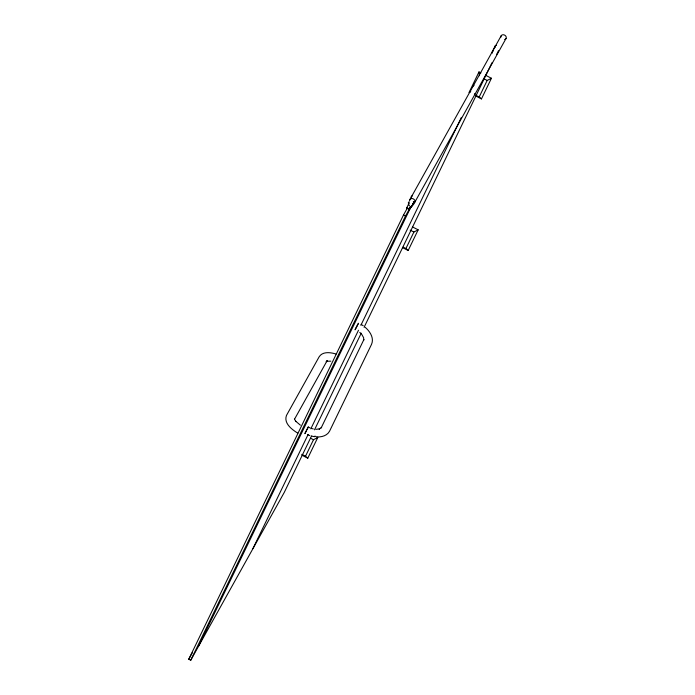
<?xml version="1.0" encoding="UTF-8"?>
<svg xmlns="http://www.w3.org/2000/svg" width="695" height="695" viewBox="0 0 695 695"><rect width="100%" height="100%" fill="white"/><g stroke="black" fill="none" stroke-linecap="round" stroke-linejoin="round"><path stroke-width="1.04" d="M294.463 419.12L295.948 421.604L295.488 421.022L300.388 425.184M413.603 202.436L413.238 203.296M358.411 323.453C359.15 321.359 351.244 337.136 357.421 325.469M406.688 207.987L409.216 202.758M411.536 205.685L198.518 646.298L190.743 660.25L188.753 659.242L403.5 214.998L407.652 207.562M406.801 208.795A1.677 0.956 25.8 0 1 407.452 207.614L406.844 208.856L407.531 208.057A1.677 0.956 25.8 0 0 409.025 208.813L409.833 207.362M190.743 660.25L405.498 216.015L410.676 206.71M409.338 208.83L408.912 209.873A1.677 0.956 25.8 0 0 409.711 208.978M468.995 92.591L478.985 71.933L480.905 72.906M492.338 51.838L495.205 45.905M308.146 434.418L252.771 548.937L198.674 646.02M310.821 428.841L358.49 330.229M360.853 325.347L461.384 117.386M311.681 435.695L284.307 492.329L252.928 548.65M314.514 429.84L361.244 333.183M364.076 327.328L491.982 62.732M497.246 53.272L498.48 50.735M317.763 437.52L307.781 458.187L305.505 456.25L313.497 439.718L317.763 437.52L314.887 436.069M418.173 229.828L408.182 250.487L405.915 248.549L413.899 232.026L418.173 229.828L412.422 226.909M491.443 78.248L481.461 98.907L479.185 96.979L487.178 80.446L491.443 78.248L485.692 75.329M357.821 324.678L358.16 323.992M307.103 429.553C312.072 419.346 300.596 441.638 306.677 430.396M412.604 204.504L412.952 203.878M409.824 199.7L501.095 35.905M414.811 202.228L506.073 38.434M294.428 419.372L326.998 360.913L326.137 361.704L327.51 360.957L326.659 361.244L330.829 361.183M188.753 659.242L192.376 652.727M412.152 205.268L411.814 205.685M315.921 429.345L319.717 428.85L319.135 429.084L321.62 427.408L321.168 427.903L363.902 339.516L363.72 340.15L363.615 337.692L361.704 334.304M317.294 436.92C321.924 437.155 327.241 435.557 329.543 431.221L371.547 344.32C374.327 337.987 369.879 331.289 365.144 327.267M312.229 436.252L314.548 436.686M311.725 428.502L313.323 428.945M336.093 354.033C330.664 352.408 322.715 351.157 319.144 356.804L286.462 415.462C283.534 423.281 291.961 429.632 297.781 433.133M307.52 434.74L309.874 435.6M308.484 427.156L310.135 427.92M484.372 79.022L487.178 80.446M475.45 95.076L479.185 96.979M475.71 95.997L481.461 98.907M403.5 214.998L405.498 216.015M410.163 230.132L413.899 232.026M403.109 247.133L405.915 248.549M402.431 247.576L408.182 250.487M310.691 438.302L313.497 439.718M301.769 454.356L305.505 456.25M302.03 455.268L307.781 458.187M361.113 324.348L363.207 325.738M359.767 332.401L360.94 333.504M409.598 206.015L408.825 204.964M413.647 202.21L413.351 201.759L413.725 202.323A2.789 2.285 19.6 0 1 412.309 205.242M478.985 71.933L479.559 75.712M409.659 200.898A2.797 2.294 29.1 0 1 411.709 198.544A2.797 2.294 29.1 0 1 414.872 200.603A2.797 2.294 29.1 0 1 413.377 203.314M500.93 37.113A2.797 2.294 29.1 0 1 502.972 34.75A2.797 2.294 29.1 0 1 506.134 36.809A2.797 2.294 29.1 0 1 504.639 39.528M474.711 93.651A2.519 1.442 25.8 0 1 474.355 94.303M470.063 92.513A2.519 1.442 25.8 0 1 470.767 91.254M472.93 86.588A2.519 1.442 25.8 0 1 474.129 85.25M496.942 53.758A2.519 1.442 25.8 0 1 496.578 54.41M492.503 53.063A2.519 1.442 25.8 0 1 492.99 51.361M495.37 47.13A2.519 1.442 25.8 0 1 496.36 45.349M412.96 204.651A2.519 1.442 25.8 0 1 412.309 205.129M408.981 204.035A2.519 1.442 25.8 0 1 409.112 201.898M411.492 197.667A2.519 1.442 25.8 0 1 412.483 195.886M411.44 207.014L413.951 202.332L411.44 207.014"/></g></svg>
